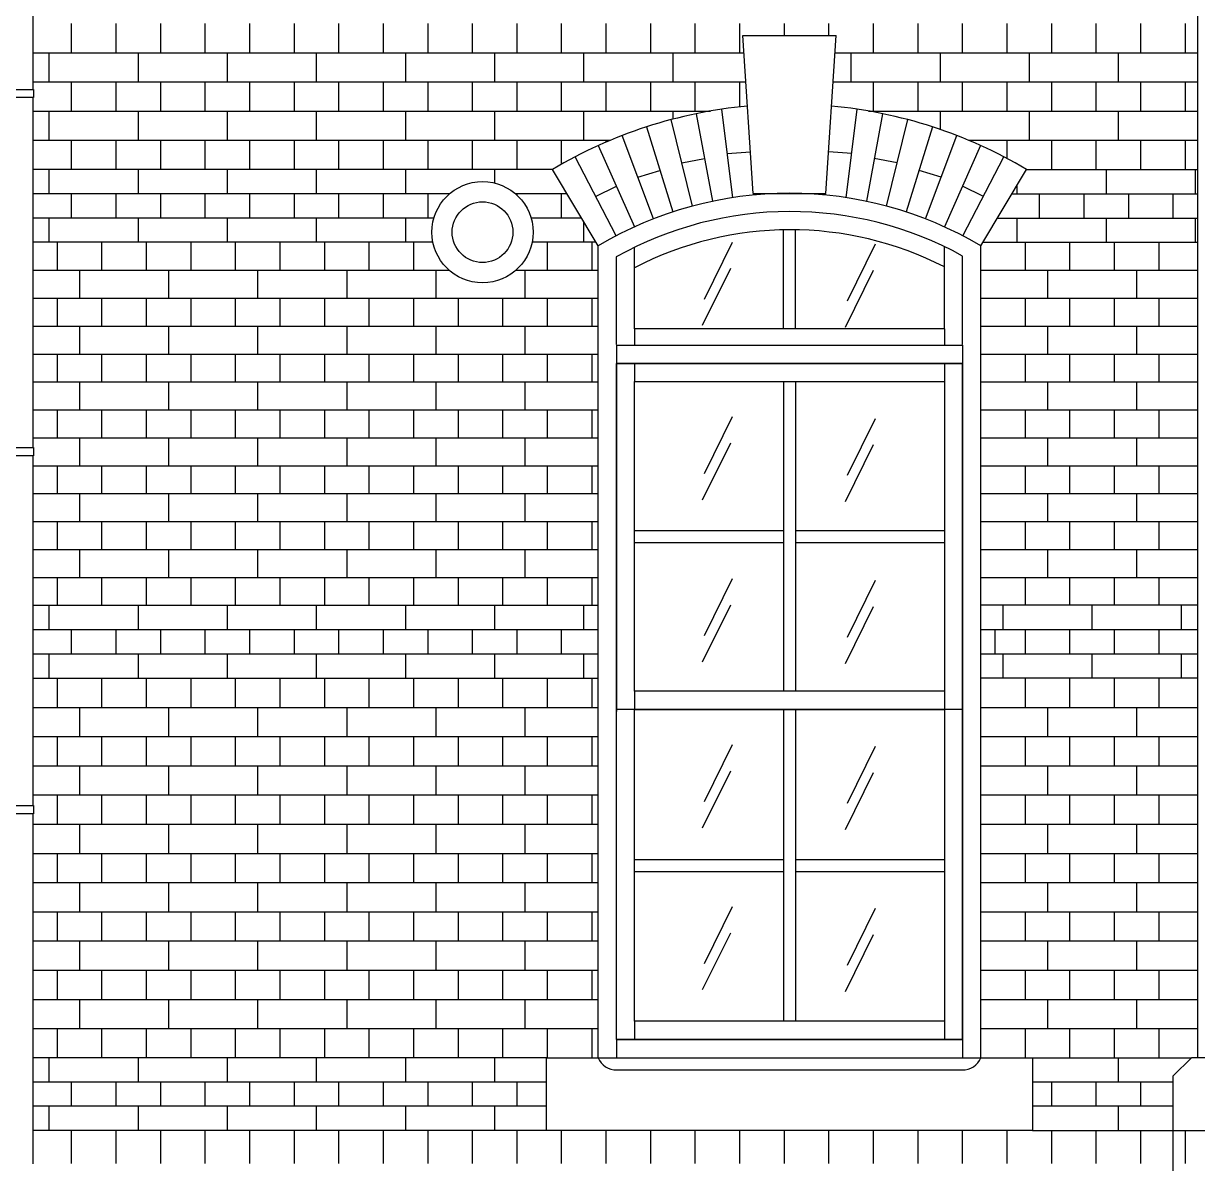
# Model space of a CAD drawing. Extents: x 101185 to 134825, y -129942 to -106182.
# Drawn here: x 113711 to 116609, y -120840 to -118024 of the extents above; entities that cross this region are included whole.
import ezdxf

# ---------------------------------------------------------------- set-up
doc = ezdxf.new("R2010")
doc.units = 0
doc.header["$LTSCALE"] = 50
doc.header["$MEASUREMENT"] = 0
for name, color, linetype in [('ele-3', 6, 'CONTINUOUS'), ('h', 5, 'CONTINUOUS'), ('HAT', 5, 'CONTINUOUS'), ('W-1', 3, 'CONTINUOUS'), ('WID', 4, 'CONTINUOUS')]:
    doc.layers.add(name, color=color, linetype=linetype)

msp = doc.modelspace()

# ---------------------------------------------------------------- linework, layer by layer
at = {"layer": 'ele-3'}
for p, q in [((113734.4, -118187.3), (113734.4, -117322.9)), ((113734.4, -119071.8), (113734.4, -118207.3)), ((115016.8, -118384.7), (113734.4, -118384.7)), ((116186.9, -118384.7), (116609.4, -118384.7)), ((114762.8, -118444.7), (113734.4, -118444.7)), ((115052.5, -118444.7), (114925.3, -118444.7)), ((116151.2, -118444.7), (116609.4, -118444.7)), ((114724, -118504.7), (113734.4, -118504.7)), ((115088.3, -118504.7), (114964, -118504.7)), ((116115.5, -118504.7), (116609.4, -118504.7)), ((114721.6, -118564.7), (113734.4, -118564.7)), ((115124, -118564.7), (114966.5, -118564.7)), ((116079.7, -118564.7), (116609.4, -118564.7)), ((113734.4, -119956.2), (113734.4, -119091.8)), ((113734.4, -119461.3), (115129.4, -119461.3)), ((116609.4, -119461.3), (116074.4, -119461.3)), ((113734.4, -119521.3), (115129.4, -119521.3)), ((116074.4, -119521.3), (116609.4, -119521.3)), ((113734.4, -119581.3), (115129.4, -119581.3)), ((116074.4, -119581.3), (116609.4, -119581.3)), ((113734.4, -119641.3), (115129.4, -119641.3)), ((116609.4, -119641.3), (116074.4, -119641.3)), ((113734.4, -120840.6), (113734.4, -119976.2)), ((115001.9, -120578.8), (113734.4, -120578.8)), ((116201.9, -120578.8), (116594.4, -120578.8)), ((115001.9, -120638.8), (113734.4, -120638.8)), ((116549.4, -120638.8), (116201.9, -120638.8)), ((115001.9, -120698.8), (113734.4, -120698.8)), ((116549.4, -120698.8), (116201.9, -120698.8)), ((115001.9, -120758.8), (113734.4, -120758.8)), ((116201.9, -120758.8), (116549.4, -120758.8))]:
    msp.add_line(p, q, dxfattribs=at)
for points in [[(113774.4, -118444.7), (113774.4, -118384.7)], [(113994.4, -118444.7), (113994.4, -118384.7)], [(114214.4, -118444.7), (114214.4, -118384.7)], [(114434.4, -118444.7), (114434.4, -118384.7)], [(114654.4, -118444.7), (114654.4, -118384.7)], [(114874.4, -118418.5), (114874.4, -118384.7)], [(116384.4, -118444.7), (116384.4, -118384.7)], [(116604.4, -118444.7), (116604.4, -118384.7)], [(116164.4, -118444.7), (116164.4, -118422.6)], [(113829.4, -118504.7), (113829.4, -118444.7)], [(113939.4, -118504.7), (113939.4, -118444.7)], [(114049.4, -118504.7), (114049.4, -118444.7)], [(114159.4, -118504.7), (114159.4, -118444.7)], [(114269.4, -118504.7), (114269.4, -118444.7)], [(114379.4, -118504.7), (114379.4, -118444.7)], [(114489.4, -118504.7), (114489.4, -118444.7)], [(114599.4, -118504.7), (114599.4, -118444.7)], [(114709.4, -118504.7), (114709.4, -118444.7)], [(114929.4, -118448.4), (114929.4, -118444.7)], [(115039.4, -118504.7), (115039.4, -118444.7)], [(116219.4, -118504.7), (116219.4, -118444.7)], [(116329.4, -118504.7), (116329.4, -118444.7)], [(116439.4, -118504.7), (116439.4, -118444.7)], [(116549.4, -118504.7), (116549.4, -118444.7)], [(113774.4, -118564.7), (113774.4, -118504.7)], [(113994.4, -118564.7), (113994.4, -118504.7)], [(114214.4, -118564.7), (114214.4, -118504.7)], [(114434.4, -118564.7), (114434.4, -118504.7)], [(114654.4, -118564.7), (114654.4, -118504.7)], [(115094.4, -118564.7), (115094.4, -118515)], [(116164.4, -118564.7), (116164.4, -118504.7)], [(116384.4, -118564.7), (116384.4, -118504.7)], [(116604.4, -118564.7), (116604.4, -118504.7)], [(113774.4, -119521.3), (113774.4, -119461.3)], [(113994.4, -119521.3), (113994.4, -119461.3)], [(114214.4, -119521.3), (114214.4, -119461.3)], [(114434.4, -119521.3), (114434.4, -119461.3)], [(114654.4, -119521.3), (114654.4, -119461.3)], [(114874.4, -119521.3), (114874.4, -119461.3)], [(115094.4, -119521.3), (115094.4, -119461.3)], [(116129.4, -119521.3), (116129.4, -119461.3)], [(116349.4, -119521.3), (116349.4, -119461.3)], [(116569.4, -119521.3), (116569.4, -119461.3)], [(113829.4, -119581.3), (113829.4, -119521.3)], [(113939.4, -119581.3), (113939.4, -119521.3)], [(114049.4, -119581.3), (114049.4, -119521.3)], [(114159.4, -119581.3), (114159.4, -119521.3)], [(114269.4, -119581.3), (114269.4, -119521.3)], [(114379.4, -119581.3), (114379.4, -119521.3)], [(114489.4, -119581.3), (114489.4, -119521.3)], [(114599.4, -119581.3), (114599.4, -119521.3)], [(114709.4, -119581.3), (114709.4, -119521.3)], [(114819.4, -119581.3), (114819.4, -119521.3)], [(114929.4, -119581.3), (114929.4, -119521.3)], [(115039.4, -119581.3), (115039.4, -119521.3)], [(116109.4, -119581.3), (116109.4, -119521.3)], [(116184.4, -119581.3), (116184.4, -119521.3)], [(116294.4, -119581.3), (116294.4, -119521.3)], [(116404.4, -119581.3), (116404.4, -119521.3)], [(116514.4, -119581.3), (116514.4, -119521.3)], [(113774.4, -119641.3), (113774.4, -119581.3)], [(113994.4, -119641.3), (113994.4, -119581.3)], [(114214.4, -119641.3), (114214.4, -119581.3)], [(114434.4, -119641.3), (114434.4, -119581.3)], [(114654.4, -119641.3), (114654.4, -119581.3)], [(114874.4, -119641.3), (114874.4, -119581.3)], [(115094.4, -119641.3), (115094.4, -119581.3)], [(116129.4, -119641.3), (116129.4, -119581.3)], [(116349.4, -119641.3), (116349.4, -119581.3)], [(116569.4, -119641.3), (116569.4, -119581.3)], [(113774.4, -120638.8), (113774.4, -120578.8)], [(113994.4, -120638.8), (113994.4, -120578.8)], [(114214.4, -120638.8), (114214.4, -120578.8)], [(114434.4, -120638.8), (114434.4, -120578.8)], [(114654.4, -120638.8), (114654.4, -120578.8)], [(114874.4, -120638.8), (114874.4, -120578.8)], [(116414.4, -120638.8), (116414.4, -120578.8)], [(113829.4, -120698.8), (113829.4, -120638.8)], [(113939.4, -120698.8), (113939.4, -120638.8)], [(114049.4, -120698.8), (114049.4, -120638.8)], [(114159.4, -120698.8), (114159.4, -120638.8)], [(114269.4, -120698.8), (114269.4, -120638.8)], [(114379.4, -120698.8), (114379.4, -120638.8)], [(114489.4, -120698.8), (114489.4, -120638.8)], [(114599.4, -120698.8), (114599.4, -120638.8)], [(114709.4, -120698.8), (114709.4, -120638.8)], [(114819.4, -120698.8), (114819.4, -120638.8)], [(114929.4, -120698.8), (114929.4, -120638.8)], [(116249.4, -120698.8), (116249.4, -120638.8)], [(116359.4, -120698.8), (116359.4, -120638.8)], [(116469.4, -120698.8), (116469.4, -120638.8)], [(113774.4, -120758.8), (113774.4, -120698.8)], [(113994.4, -120758.8), (113994.4, -120698.8)], [(114214.4, -120758.8), (114214.4, -120698.8)], [(114434.4, -120758.8), (114434.4, -120698.8)], [(114654.4, -120758.8), (114654.4, -120698.8)], [(114874.4, -120758.8), (114874.4, -120698.8)], [(116414.4, -120758.8), (116414.4, -120698.8)]]:
    msp.add_lwpolyline(points, dxfattribs=at)
at = {"layer": 'h'}
for p, q in [((113734.4, -118096.3), (115489.6, -118096.3)), ((115714.1, -118096.3), (116609.4, -118096.3)), ((113734.4, -118168.4), (115494.2, -118168.4)), ((115709.5, -118168.4), (116609.4, -118168.4)), ((115461.8, -118454.5), (115434.7, -118236)), ((115741.9, -118454.5), (115769, -118236)), ((113734.4, -118240.5), (115406.9, -118240.5)), ((115362.5, -118475.3), (115309.9, -118261.7)), ((115371.9, -118247.1), (115411.8, -118463.5)), ((115831.8, -118247.1), (115791.9, -118463.5)), ((115796.8, -118240.5), (116609.4, -118240.5)), ((115841.2, -118475.3), (115893.8, -118261.7)), ((115248.7, -118279.7), (115313.8, -118489.8)), ((115955, -118279.7), (115889.9, -118489.8)), ((113734.4, -118312.6), (115159.9, -118312.6)), ((115129.8, -118325.7), (115219.3, -118526.7)), ((115266, -118507), (115188.6, -118301)), ((115937.7, -118507), (116015.1, -118301)), ((116073.9, -118325.7), (115984.4, -118526.7)), ((116043.8, -118312.6), (116609.4, -118312.6)), ((115173.7, -118549), (115072.5, -118353.7)), ((115448.2, -118345.2), (115505.3, -118341.6)), ((115755.5, -118345.2), (115698.4, -118341.6)), ((116030, -118549), (116131.2, -118353.7)), ((115336.2, -118368.5), (115392.4, -118358.1)), ((115867.5, -118368.5), (115811.3, -118358.1)), ((115227.3, -118404), (115282, -118387.1)), ((115976.4, -118404), (115921.7, -118387.1)), ((115123.1, -118451.3), (115174.5, -118426.2)), ((116080.6, -118451.3), (116029.2, -118426.2)), ((115460.7, -118565), (115391.1, -118705.7)), ((115813.6, -118569.5), (115744.1, -118710.2)), ((113734.4, -118633.7), (114761.6, -118633.7)), ((114926.5, -118633.7), (115129.4, -118633.7)), ((115455.9, -118629.8), (115386.3, -118770.5)), ((115808.9, -118634.3), (115739.3, -118775)), ((116074.4, -118633.7), (116609.4, -118633.7)), ((113734.4, -118702.7), (115129.4, -118702.7)), ((116074.4, -118702.7), (116609.4, -118702.7)), ((113734.4, -118771.6), (115129.4, -118771.6)), ((116074.4, -118771.6), (116609.4, -118771.6)), ((113734.4, -118840.6), (115129.4, -118840.6)), ((116074.4, -118840.6), (116609.4, -118840.6)), ((113734.4, -118909.6), (115129.4, -118909.6)), ((116074.4, -118909.6), (116609.4, -118909.6)), ((113734.4, -118978.6), (115129.4, -118978.6)), ((116074.4, -118978.6), (116609.4, -118978.6)), ((115460.7, -118996), (115391.1, -119136.7)), ((115813.6, -119000.4), (115744.1, -119141.1)), ((113734.4, -119047.5), (115129.4, -119047.5)), ((116074.4, -119047.5), (116609.4, -119047.5)), ((115455.9, -119060.8), (115386.3, -119201.5)), ((115808.9, -119065.3), (115739.3, -119206)), ((113734.4, -119116.5), (115129.4, -119116.5)), ((116074.4, -119116.5), (116609.4, -119116.5)), ((113734.4, -119185.5), (115129.4, -119185.5)), ((116074.4, -119185.5), (116609.4, -119185.5)), ((113734.4, -119254.4), (115129.4, -119254.4)), ((116074.4, -119254.4), (116609.4, -119254.4)), ((113734.4, -119323.4), (115129.4, -119323.4)), ((116074.4, -119323.4), (116609.4, -119323.4)), ((113734.4, -119392.4), (115129.4, -119392.4)), ((115460.7, -119396), (115391.1, -119536.7)), ((116074.4, -119392.4), (116609.4, -119392.4)), ((115813.6, -119400.4), (115744.1, -119541.1)), ((115455.9, -119460.8), (115386.3, -119601.5)), ((115808.9, -119465.3), (115739.3, -119606)), ((113734.4, -119713.5), (115129.4, -119713.5)), ((116074.4, -119713.5), (116609.4, -119713.5)), ((113734.4, -119785.6), (115129.4, -119785.6)), ((116074.4, -119785.6), (116609.4, -119785.6)), ((115460.7, -119806), (115391.1, -119946.7)), ((115813.6, -119810.4), (115744.1, -119951.1)), ((113734.4, -119857.7), (115129.4, -119857.7)), ((116074.4, -119857.7), (116609.4, -119857.7)), ((115455.9, -119870.8), (115386.3, -120011.5)), ((115808.9, -119875.3), (115739.3, -120016)), ((113734.4, -119929.8), (115129.4, -119929.8)), ((116074.4, -119929.8), (116609.4, -119929.8)), ((113734.4, -120001.9), (115129.4, -120001.9)), ((116074.4, -120001.9), (116609.4, -120001.9)), ((113734.4, -120074), (115129.4, -120074)), ((116074.4, -120074), (116609.4, -120074)), ((113734.4, -120146.1), (115129.4, -120146.1)), ((116074.4, -120146.1), (116609.4, -120146.1)), ((115460.7, -120206), (115391.1, -120346.7)), ((115813.6, -120210.4), (115744.1, -120351.1)), ((113734.4, -120218.2), (115129.4, -120218.2)), ((116074.4, -120218.2), (116609.4, -120218.2)), ((113734.4, -120290.3), (115129.4, -120290.3)), ((115455.9, -120270.8), (115386.3, -120411.5)), ((115808.9, -120275.3), (115739.3, -120416)), ((116074.4, -120290.3), (116609.4, -120290.3)), ((113734.4, -120362.4), (115129.4, -120362.4)), ((116074.4, -120362.4), (116609.4, -120362.4)), ((113734.4, -120434.6), (115129.4, -120434.6)), ((116074.4, -120434.6), (116609.4, -120434.6)), ((113734.4, -120506.7), (115129.4, -120506.7)), ((116074.4, -120506.7), (116609.4, -120506.7))]:
    msp.add_line(p, q, dxfattribs=at)
for points in [[(113829.4, -118096.3), (113829.4, -118024.2)], [(113939.4, -118096.3), (113939.4, -118024.2)], [(114049.4, -118096.3), (114049.4, -118024.2)], [(114159.4, -118096.3), (114159.4, -118024.2)], [(114269.4, -118096.3), (114269.4, -118024.2)], [(114379.4, -118096.3), (114379.4, -118024.2)], [(114489.4, -118096.3), (114489.4, -118024.2)], [(114599.4, -118096.3), (114599.4, -118024.2)], [(114709.4, -118096.3), (114709.4, -118024.2)], [(114819.4, -118096.3), (114819.4, -118024.2)], [(114929.4, -118096.3), (114929.4, -118024.2)], [(115039.4, -118096.3), (115039.4, -118024.2)], [(115149.4, -118096.3), (115149.4, -118024.2)], [(115259.4, -118096.3), (115259.4, -118024.2)], [(115369.4, -118096.3), (115369.4, -118024.2)], [(115479.4, -118096.3), (115479.4, -118024.2)], [(115589.4, -118053.8), (115589.4, -118024.2)], [(115699.4, -118053.8), (115699.4, -118024.2)], [(115809.4, -118096.3), (115809.4, -118024.2)], [(115919.4, -118096.3), (115919.4, -118024.2)], [(116029.4, -118096.3), (116029.4, -118024.2)], [(116139.4, -118096.3), (116139.4, -118024.2)], [(116249.4, -118096.3), (116249.4, -118024.2)], [(116359.4, -118096.3), (116359.4, -118024.2)], [(116469.4, -118096.3), (116469.4, -118024.2)], [(116579.4, -118096.3), (116579.4, -118024.2)], [(113774.4, -118168.4), (113774.4, -118096.3)], [(113994.4, -118168.4), (113994.4, -118096.3)], [(114214.4, -118168.4), (114214.4, -118096.3)], [(114434.4, -118168.4), (114434.4, -118096.3)], [(114654.4, -118168.4), (114654.4, -118096.3)], [(114874.4, -118168.4), (114874.4, -118096.3)], [(115094.4, -118168.4), (115094.4, -118096.3)], [(115314.4, -118168.4), (115314.4, -118096.3)], [(115754.4, -118168.4), (115754.4, -118096.3)], [(115974.4, -118168.4), (115974.4, -118096.3)], [(116194.4, -118168.4), (116194.4, -118096.3)], [(116414.4, -118168.4), (116414.4, -118096.3)], [(113829.4, -118240.5), (113829.4, -118168.4)], [(113939.4, -118240.5), (113939.4, -118168.4)], [(114049.4, -118240.5), (114049.4, -118168.4)], [(114159.4, -118240.5), (114159.4, -118168.4)], [(114269.4, -118240.5), (114269.4, -118168.4)], [(114379.4, -118240.5), (114379.4, -118168.4)], [(114489.4, -118240.5), (114489.4, -118168.4)], [(114599.4, -118240.5), (114599.4, -118168.4)], [(114709.4, -118240.5), (114709.4, -118168.4)], [(114819.4, -118240.5), (114819.4, -118168.4)], [(114929.4, -118240.5), (114929.4, -118168.4)], [(115039.4, -118240.5), (115039.4, -118168.4)], [(115149.4, -118240.5), (115149.4, -118168.4)], [(115259.4, -118240.5), (115259.4, -118168.4)], [(115369.4, -118240.5), (115369.4, -118168.4)], [(115479.4, -118230.3), (115479.4, -118168.4)], [(115809.4, -118240.5), (115809.4, -118168.4)], [(115919.4, -118240.5), (115919.4, -118168.4)], [(116029.4, -118240.5), (116029.4, -118168.4)], [(116139.4, -118240.5), (116139.4, -118168.4)], [(116249.4, -118240.5), (116249.4, -118168.4)], [(116359.4, -118240.5), (116359.4, -118168.4)], [(116469.4, -118240.5), (116469.4, -118168.4)], [(116579.4, -118240.5), (116579.4, -118168.4)], [(113774.4, -118312.6), (113774.4, -118240.5)], [(113994.4, -118312.6), (113994.4, -118240.5)], [(114214.4, -118312.6), (114214.4, -118240.5)], [(114434.4, -118312.6), (114434.4, -118240.5)], [(114654.4, -118312.6), (114654.4, -118240.5)], [(114874.4, -118312.6), (114874.4, -118240.5)], [(115094.4, -118312.6), (115094.4, -118240.5)], [(115314.4, -118260.5), (115314.4, -118240.5)], [(115974.4, -118286.1), (115974.4, -118240.5)], [(116194.4, -118312.6), (116194.4, -118240.5)], [(116414.4, -118312.6), (116414.4, -118240.5)], [(113829.4, -118384.7), (113829.4, -118312.6)], [(113939.4, -118384.7), (113939.4, -118312.6)], [(114049.4, -118384.7), (114049.4, -118312.6)], [(114159.4, -118384.7), (114159.4, -118312.6)], [(114269.4, -118384.7), (114269.4, -118312.6)], [(114379.4, -118384.7), (114379.4, -118312.6)], [(114489.4, -118384.7), (114489.4, -118312.6)], [(114599.4, -118384.7), (114599.4, -118312.6)], [(114709.4, -118384.7), (114709.4, -118312.6)], [(114819.4, -118384.7), (114819.4, -118312.6)], [(114929.4, -118384.7), (114929.4, -118312.6)], [(115039.4, -118371.7), (115039.4, -118312.6)], [(115149.4, -118317.1), (115149.4, -118312.6)], [(116139.4, -118357.9), (116139.4, -118312.6)], [(116249.4, -118384.7), (116249.4, -118312.6)], [(116359.4, -118384.7), (116359.4, -118312.6)], [(116469.4, -118384.7), (116469.4, -118312.6)], [(116579.4, -118384.7), (116579.4, -118312.6)], [(113794.4, -118633.7), (113794.4, -118564.7)], [(113904.4, -118633.7), (113904.4, -118564.7)], [(114014.4, -118633.7), (114014.4, -118564.7)], [(114124.4, -118633.7), (114124.4, -118564.7)], [(114234.4, -118633.7), (114234.4, -118564.7)], [(114344.4, -118633.7), (114344.4, -118564.7)], [(114454.4, -118633.7), (114454.4, -118564.7)], [(114564.4, -118633.7), (114564.4, -118564.7)], [(114674.4, -118633.7), (114674.4, -118564.7)], [(115004.4, -118633.7), (115004.4, -118564.7)], [(115114.4, -118633.7), (115114.4, -118564.7)], [(116184.4, -118633.7), (116184.4, -118564.7)], [(116294.4, -118633.7), (116294.4, -118564.7)], [(116404.4, -118633.7), (116404.4, -118564.7)], [(116514.4, -118633.7), (116514.4, -118564.7)], [(113849.4, -118702.7), (113849.4, -118633.7)], [(114069.4, -118702.7), (114069.4, -118633.7)], [(114289.4, -118702.7), (114289.4, -118633.7)], [(114509.4, -118702.7), (114509.4, -118633.7)], [(114729.4, -118702.7), (114729.4, -118633.7)], [(114949.4, -118702.7), (114949.4, -118633.7)], [(116239.4, -118702.7), (116239.4, -118633.7)], [(116459.4, -118702.7), (116459.4, -118633.7)], [(113794.4, -118771.6), (113794.4, -118702.7)], [(113904.4, -118771.6), (113904.4, -118702.7)], [(114014.4, -118771.6), (114014.4, -118702.7)], [(114124.4, -118771.6), (114124.4, -118702.7)], [(114234.4, -118771.6), (114234.4, -118702.7)], [(114344.4, -118771.6), (114344.4, -118702.7)], [(114454.4, -118771.6), (114454.4, -118702.7)], [(114564.4, -118771.6), (114564.4, -118702.7)], [(114674.4, -118771.6), (114674.4, -118702.7)], [(114784.4, -118771.6), (114784.4, -118702.7)], [(114894.4, -118771.6), (114894.4, -118702.7)], [(115004.4, -118771.6), (115004.4, -118702.7)], [(115114.4, -118771.6), (115114.4, -118702.7)], [(116184.4, -118771.6), (116184.4, -118702.7)], [(116294.4, -118771.6), (116294.4, -118702.7)], [(116404.4, -118771.6), (116404.4, -118702.7)], [(116514.4, -118771.6), (116514.4, -118702.7)], [(113849.4, -118840.6), (113849.4, -118771.6)], [(114069.4, -118840.6), (114069.4, -118771.6)], [(114289.4, -118840.6), (114289.4, -118771.6)], [(114509.4, -118840.6), (114509.4, -118771.6)], [(114729.4, -118840.6), (114729.4, -118771.6)], [(114949.4, -118840.6), (114949.4, -118771.6)], [(116239.4, -118840.6), (116239.4, -118771.6)], [(116459.4, -118840.6), (116459.4, -118771.6)], [(113794.4, -118909.6), (113794.4, -118840.6)], [(113904.4, -118909.6), (113904.4, -118840.6)], [(114014.4, -118909.6), (114014.4, -118840.6)], [(114124.4, -118909.6), (114124.4, -118840.6)], [(114234.4, -118909.6), (114234.4, -118840.6)], [(114344.4, -118909.6), (114344.4, -118840.6)], [(114454.4, -118909.6), (114454.4, -118840.6)], [(114564.4, -118909.6), (114564.4, -118840.6)], [(114674.4, -118909.6), (114674.4, -118840.6)], [(114784.4, -118909.6), (114784.4, -118840.6)], [(114894.4, -118909.6), (114894.4, -118840.6)], [(115004.4, -118909.6), (115004.4, -118840.6)], [(115114.4, -118909.6), (115114.4, -118840.6)], [(116184.4, -118909.6), (116184.4, -118840.6)], [(116294.4, -118909.6), (116294.4, -118840.6)], [(116404.4, -118909.6), (116404.4, -118840.6)], [(116514.4, -118909.6), (116514.4, -118840.6)], [(113849.4, -118978.5), (113849.4, -118909.6)], [(114069.4, -118978.5), (114069.4, -118909.6)], [(114289.4, -118978.5), (114289.4, -118909.6)], [(114509.4, -118978.5), (114509.4, -118909.6)], [(114729.4, -118978.6), (114729.4, -118909.6)], [(114949.4, -118978.5), (114949.4, -118909.6)], [(116239.4, -118978.5), (116239.4, -118909.6)], [(116459.4, -118978.5), (116459.4, -118909.6)], [(113794.4, -119047.5), (113794.4, -118978.6)], [(113904.4, -119047.5), (113904.4, -118978.6)], [(114014.4, -119047.5), (114014.4, -118978.6)], [(114124.4, -119047.5), (114124.4, -118978.6)], [(114234.4, -119047.5), (114234.4, -118978.6)], [(114344.4, -119047.5), (114344.4, -118978.6)], [(114454.4, -119047.5), (114454.4, -118978.6)], [(114564.4, -119047.5), (114564.4, -118978.6)], [(114674.4, -119047.5), (114674.4, -118978.6)], [(114784.4, -119047.5), (114784.4, -118978.6)], [(114894.4, -119047.5), (114894.4, -118978.6)], [(115004.4, -119047.5), (115004.4, -118978.6)], [(115114.4, -119047.5), (115114.4, -118978.6)], [(116184.4, -119047.5), (116184.4, -118978.6)], [(116294.4, -119047.5), (116294.4, -118978.6)], [(116404.4, -119047.5), (116404.4, -118978.6)], [(116514.4, -119047.5), (116514.4, -118978.6)], [(113849.4, -119116.5), (113849.4, -119047.5)], [(114069.4, -119116.5), (114069.4, -119047.5)], [(114289.4, -119116.5), (114289.4, -119047.5)], [(114509.4, -119116.5), (114509.4, -119047.5)], [(114729.4, -119116.5), (114729.4, -119047.5)], [(114949.4, -119116.5), (114949.4, -119047.5)], [(116239.4, -119116.5), (116239.4, -119047.5)], [(116459.4, -119116.5), (116459.4, -119047.5)], [(113794.4, -119185.5), (113794.4, -119116.5)], [(113904.4, -119185.5), (113904.4, -119116.5)], [(114014.4, -119185.5), (114014.4, -119116.5)], [(114124.4, -119185.5), (114124.4, -119116.5)], [(114234.4, -119185.5), (114234.4, -119116.5)], [(114344.4, -119185.5), (114344.4, -119116.5)], [(114454.4, -119185.5), (114454.4, -119116.5)], [(114564.4, -119185.5), (114564.4, -119116.5)], [(114674.4, -119185.5), (114674.4, -119116.5)], [(114784.4, -119185.5), (114784.4, -119116.5)], [(114894.4, -119185.5), (114894.4, -119116.5)], [(115004.4, -119185.5), (115004.4, -119116.5)], [(115114.4, -119185.5), (115114.4, -119116.5)], [(116184.4, -119185.5), (116184.4, -119116.5)], [(116294.4, -119185.5), (116294.4, -119116.5)], [(116404.4, -119185.5), (116404.4, -119116.5)], [(116514.4, -119185.5), (116514.4, -119116.5)], [(113849.4, -119254.4), (113849.4, -119185.5)], [(114069.4, -119254.4), (114069.4, -119185.5)], [(114289.4, -119254.4), (114289.4, -119185.5)], [(114509.4, -119254.4), (114509.4, -119185.5)], [(114729.4, -119254.4), (114729.4, -119185.5)], [(114949.4, -119254.4), (114949.4, -119185.5)], [(116239.4, -119254.4), (116239.4, -119185.5)], [(116459.4, -119254.4), (116459.4, -119185.5)], [(113794.4, -119323.4), (113794.4, -119254.4)], [(113904.4, -119323.4), (113904.4, -119254.4)], [(114014.4, -119323.4), (114014.4, -119254.4)], [(114124.4, -119323.4), (114124.4, -119254.4)], [(114234.4, -119323.4), (114234.4, -119254.4)], [(114344.4, -119323.4), (114344.4, -119254.4)], [(114454.4, -119323.4), (114454.4, -119254.4)], [(114564.4, -119323.4), (114564.4, -119254.4)], [(114674.4, -119323.4), (114674.4, -119254.4)], [(114784.4, -119323.4), (114784.4, -119254.4)], [(114894.4, -119323.4), (114894.4, -119254.4)], [(115004.4, -119323.4), (115004.4, -119254.4)], [(115114.4, -119323.4), (115114.4, -119254.4)], [(116184.4, -119323.4), (116184.4, -119254.4)], [(116294.4, -119323.4), (116294.4, -119254.4)], [(116404.4, -119323.4), (116404.4, -119254.4)], [(116514.4, -119323.4), (116514.4, -119254.4)], [(113849.4, -119392.4), (113849.4, -119323.4)], [(114069.4, -119392.4), (114069.4, -119323.4)], [(114289.4, -119392.4), (114289.4, -119323.4)], [(114509.4, -119392.4), (114509.4, -119323.4)], [(114729.4, -119392.4), (114729.4, -119323.4)], [(114949.4, -119392.4), (114949.4, -119323.4)], [(116239.4, -119392.4), (116239.4, -119323.4)], [(116459.4, -119392.4), (116459.4, -119323.4)], [(113794.4, -119461.3), (113794.4, -119392.4)], [(113904.4, -119461.3), (113904.4, -119392.4)], [(114014.4, -119461.3), (114014.4, -119392.4)], [(114124.4, -119461.3), (114124.4, -119392.4)], [(114234.4, -119461.3), (114234.4, -119392.4)], [(114344.4, -119461.3), (114344.4, -119392.4)], [(114454.4, -119461.3), (114454.4, -119392.4)], [(114564.4, -119461.3), (114564.4, -119392.4)], [(114674.4, -119461.3), (114674.4, -119392.4)], [(114784.4, -119461.3), (114784.4, -119392.4)], [(114894.4, -119461.3), (114894.4, -119392.4)], [(115004.4, -119461.3), (115004.4, -119392.4)], [(115114.4, -119461.3), (115114.4, -119392.4)], [(116184.4, -119461.3), (116184.4, -119392.4)], [(116294.4, -119461.3), (116294.4, -119392.4)], [(116404.4, -119461.3), (116404.4, -119392.4)], [(116514.4, -119461.3), (116514.4, -119392.4)], [(113794.4, -119713.5), (113794.4, -119641.3)], [(113904.4, -119713.5), (113904.4, -119641.3)], [(114014.4, -119713.5), (114014.4, -119641.3)], [(114124.4, -119713.5), (114124.4, -119641.3)], [(114234.4, -119713.5), (114234.4, -119641.3)], [(114344.4, -119713.5), (114344.4, -119641.3)], [(114454.4, -119713.5), (114454.4, -119641.3)], [(114564.4, -119713.5), (114564.4, -119641.3)], [(114674.4, -119713.5), (114674.4, -119641.3)], [(114784.4, -119713.5), (114784.4, -119641.3)], [(114894.4, -119713.5), (114894.4, -119641.3)], [(115004.4, -119713.5), (115004.4, -119641.3)], [(115114.4, -119713.5), (115114.4, -119641.3)], [(116184.4, -119713.5), (116184.4, -119641.3)], [(116294.4, -119713.5), (116294.4, -119641.3)], [(116404.4, -119713.5), (116404.4, -119641.3)], [(116514.4, -119713.5), (116514.4, -119641.3)], [(113849.4, -119785.6), (113849.4, -119713.5)], [(114069.4, -119785.6), (114069.4, -119713.5)], [(114289.4, -119785.6), (114289.4, -119713.5)], [(114509.4, -119785.6), (114509.4, -119713.5)], [(114729.4, -119785.6), (114729.4, -119713.5)], [(114949.4, -119785.6), (114949.4, -119713.5)], [(116239.4, -119785.6), (116239.4, -119713.5)], [(116459.4, -119785.6), (116459.4, -119713.5)], [(113794.4, -119857.7), (113794.4, -119785.6)], [(113904.4, -119857.7), (113904.4, -119785.6)], [(114014.4, -119857.7), (114014.4, -119785.6)], [(114124.4, -119857.7), (114124.4, -119785.6)], [(114234.4, -119857.7), (114234.4, -119785.6)], [(114344.4, -119857.7), (114344.4, -119785.6)], [(114454.4, -119857.7), (114454.4, -119785.6)], [(114564.4, -119857.7), (114564.4, -119785.6)], [(114674.4, -119857.7), (114674.4, -119785.6)], [(114784.4, -119857.7), (114784.4, -119785.6)], [(114894.4, -119857.7), (114894.4, -119785.6)], [(115004.4, -119857.7), (115004.4, -119785.6)], [(115114.4, -119857.7), (115114.4, -119785.6)], [(116184.4, -119857.7), (116184.4, -119785.6)], [(116294.4, -119857.7), (116294.4, -119785.6)], [(116404.4, -119857.7), (116404.4, -119785.6)], [(116514.4, -119857.7), (116514.4, -119785.6)], [(113849.4, -119929.8), (113849.4, -119857.7)], [(114069.4, -119929.8), (114069.4, -119857.7)], [(114289.4, -119929.8), (114289.4, -119857.7)], [(114509.4, -119929.8), (114509.4, -119857.7)], [(114729.4, -119929.8), (114729.4, -119857.7)], [(114949.4, -119929.8), (114949.4, -119857.7)], [(116239.4, -119929.8), (116239.4, -119857.7)], [(116459.4, -119929.8), (116459.4, -119857.7)], [(113794.4, -120001.9), (113794.4, -119929.8)], [(113904.4, -120001.9), (113904.4, -119929.8)], [(114014.4, -120001.9), (114014.4, -119929.8)], [(114124.4, -120001.9), (114124.4, -119929.8)], [(114234.4, -120001.9), (114234.4, -119929.8)], [(114344.4, -120001.9), (114344.4, -119929.8)], [(114454.4, -120001.9), (114454.4, -119929.8)], [(114564.4, -120001.9), (114564.4, -119929.8)], [(114674.4, -120001.9), (114674.4, -119929.8)], [(114784.4, -120001.9), (114784.4, -119929.8)], [(114894.4, -120001.9), (114894.4, -119929.8)], [(115004.4, -120001.9), (115004.4, -119929.8)], [(115114.4, -120001.9), (115114.4, -119929.8)], [(116184.4, -120001.9), (116184.4, -119929.8)], [(116294.4, -120001.9), (116294.4, -119929.8)], [(116404.4, -120001.9), (116404.4, -119929.8)], [(116514.4, -120001.9), (116514.4, -119929.8)], [(113849.4, -120074), (113849.4, -120001.9)], [(114069.4, -120074), (114069.4, -120001.9)], [(114289.4, -120074), (114289.4, -120001.9)], [(114509.4, -120074), (114509.4, -120001.9)], [(114729.4, -120074), (114729.4, -120001.9)], [(114949.4, -120074), (114949.4, -120001.9)], [(116239.4, -120074), (116239.4, -120001.9)], [(116459.4, -120074), (116459.4, -120001.9)], [(113794.4, -120146.1), (113794.4, -120074)], [(113904.4, -120146.1), (113904.4, -120074)], [(114014.4, -120146.1), (114014.4, -120074)], [(114124.4, -120146.1), (114124.4, -120074)], [(114234.4, -120146.1), (114234.4, -120074)], [(114344.4, -120146.1), (114344.4, -120074)], [(114454.4, -120146.1), (114454.4, -120074)], [(114564.4, -120146.1), (114564.4, -120074)], [(114674.4, -120146.1), (114674.4, -120074)], [(114784.4, -120146.1), (114784.4, -120074)], [(114894.4, -120146.1), (114894.4, -120074)], [(115004.4, -120146.1), (115004.4, -120074)], [(115114.4, -120146.1), (115114.4, -120074)], [(116184.4, -120146.1), (116184.4, -120074)], [(116294.4, -120146.1), (116294.4, -120074)], [(116404.4, -120146.1), (116404.4, -120074)], [(116514.4, -120146.1), (116514.4, -120074)], [(113849.4, -120218.2), (113849.4, -120146.1)], [(114069.4, -120218.2), (114069.4, -120146.1)], [(114289.4, -120218.2), (114289.4, -120146.1)], [(114509.4, -120218.2), (114509.4, -120146.1)], [(114729.4, -120218.2), (114729.4, -120146.1)], [(114949.4, -120218.2), (114949.4, -120146.1)], [(116239.4, -120218.2), (116239.4, -120146.1)], [(116459.4, -120218.2), (116459.4, -120146.1)], [(113794.4, -120290.3), (113794.4, -120218.2)], [(113904.4, -120290.3), (113904.4, -120218.2)], [(114014.4, -120290.3), (114014.4, -120218.2)], [(114124.4, -120290.3), (114124.4, -120218.2)], [(114234.4, -120290.3), (114234.4, -120218.2)], [(114344.4, -120290.3), (114344.4, -120218.2)], [(114454.4, -120290.3), (114454.4, -120218.2)], [(114564.4, -120290.3), (114564.4, -120218.2)], [(114674.4, -120290.3), (114674.4, -120218.2)], [(114784.4, -120290.3), (114784.4, -120218.2)], [(114894.4, -120290.3), (114894.4, -120218.2)], [(115004.4, -120290.3), (115004.4, -120218.2)], [(115114.4, -120290.3), (115114.4, -120218.2)], [(116184.4, -120290.3), (116184.4, -120218.2)], [(116294.4, -120290.3), (116294.4, -120218.2)], [(116404.4, -120290.3), (116404.4, -120218.2)], [(116514.4, -120290.3), (116514.4, -120218.2)], [(113849.4, -120362.4), (113849.4, -120290.3)], [(114069.4, -120362.4), (114069.4, -120290.3)], [(114289.4, -120362.4), (114289.4, -120290.3)], [(114509.4, -120362.4), (114509.4, -120290.3)], [(114729.4, -120362.4), (114729.4, -120290.3)], [(114949.4, -120362.4), (114949.4, -120290.3)], [(116239.4, -120362.4), (116239.4, -120290.3)], [(116459.4, -120362.4), (116459.4, -120290.3)], [(113794.4, -120434.6), (113794.4, -120362.4)], [(113904.4, -120434.6), (113904.4, -120362.4)], [(114014.4, -120434.6), (114014.4, -120362.4)], [(114124.4, -120434.6), (114124.4, -120362.4)], [(114234.4, -120434.6), (114234.4, -120362.4)], [(114344.4, -120434.6), (114344.4, -120362.4)], [(114454.4, -120434.6), (114454.4, -120362.4)], [(114564.4, -120434.6), (114564.4, -120362.4)], [(114674.4, -120434.6), (114674.4, -120362.4)], [(114784.4, -120434.6), (114784.4, -120362.4)], [(114894.4, -120434.6), (114894.4, -120362.4)], [(115004.4, -120434.6), (115004.4, -120362.4)], [(115114.4, -120434.6), (115114.4, -120362.4)], [(116184.4, -120434.6), (116184.4, -120362.4)], [(116294.4, -120434.6), (116294.4, -120362.4)], [(116404.4, -120434.6), (116404.4, -120362.4)], [(116514.4, -120434.6), (116514.4, -120362.4)], [(113849.4, -120506.7), (113849.4, -120434.6)], [(114069.4, -120506.7), (114069.4, -120434.6)], [(114289.4, -120506.7), (114289.4, -120434.6)], [(114509.4, -120506.7), (114509.4, -120434.6)], [(114729.4, -120506.7), (114729.4, -120434.6)], [(114949.4, -120506.7), (114949.4, -120434.6)], [(116239.4, -120506.7), (116239.4, -120434.6)], [(116459.4, -120506.7), (116459.4, -120434.6)], [(113794.4, -120578.8), (113794.4, -120506.7)], [(113904.4, -120578.8), (113904.4, -120506.7)], [(114014.4, -120578.8), (114014.4, -120506.7)], [(114124.4, -120578.8), (114124.4, -120506.7)], [(114234.4, -120578.8), (114234.4, -120506.7)], [(114344.4, -120578.8), (114344.4, -120506.7)], [(114454.4, -120578.8), (114454.4, -120506.7)], [(114564.4, -120578.8), (114564.4, -120506.7)], [(114674.4, -120578.8), (114674.4, -120506.7)], [(114784.4, -120578.8), (114784.4, -120506.7)], [(114894.4, -120578.8), (114894.4, -120506.7)], [(115004.4, -120578.8), (115004.4, -120506.7)], [(115114.4, -120578.8), (115114.4, -120506.7)], [(116184.4, -120578.8), (116184.4, -120506.7)], [(116294.4, -120578.8), (116294.4, -120506.7)], [(116404.4, -120578.8), (116404.4, -120506.7)], [(116514.4, -120578.8), (116514.4, -120506.7)], [(113829.4, -120840.1), (113829.4, -120758.8)], [(113939.4, -120840.1), (113939.4, -120758.8)], [(114049.4, -120840.1), (114049.4, -120758.8)], [(114159.4, -120840.1), (114159.4, -120758.8)], [(114269.4, -120840.1), (114269.4, -120758.8)], [(114379.4, -120840.1), (114379.4, -120758.8)], [(114489.4, -120840.1), (114489.4, -120758.8)], [(114599.4, -120840.1), (114599.4, -120758.8)], [(114709.4, -120840.1), (114709.4, -120758.8)], [(114819.4, -120840.1), (114819.4, -120758.8)], [(114929.4, -120840.1), (114929.4, -120758.8)], [(115039.4, -120840.1), (115039.4, -120758.8)], [(115149.4, -120840.1), (115149.4, -120758.8)], [(115259.4, -120840.1), (115259.4, -120758.8)], [(115369.4, -120840.1), (115369.4, -120758.8)], [(115479.4, -120840.1), (115479.4, -120758.8)], [(115589.4, -120840.1), (115589.4, -120758.8)], [(115699.4, -120840.1), (115699.4, -120758.8)], [(115809.4, -120840.1), (115809.4, -120758.8)], [(115919.4, -120840.1), (115919.4, -120758.8)], [(116029.4, -120840.1), (116029.4, -120758.8)], [(116139.4, -120840.1), (116139.4, -120758.8)], [(116249.4, -120840.1), (116249.4, -120758.8)], [(116359.4, -120840.1), (116359.4, -120758.8)], [(116469.4, -120840.1), (116469.4, -120758.8)]]:
    msp.add_lwpolyline(points, dxfattribs=at)
msp.add_circle((114844, -118539.7), 75, dxfattribs=at)
at = {"layer": 'HAT'}
for p, q in [((115219.4, -118627.7), (115219.4, -118577.3)), ((115984.4, -118625.7), (115984.4, -118575.5)), ((115219.4, -118778.8), (115219.4, -118818.8)), ((115984.4, -118778.8), (115984.4, -118818.8)), ((115174.4, -118818.8), (115174.4, -118863.8)), ((116029.4, -118818.8), (116029.4, -118863.8)), ((115219.4, -118863.8), (115219.4, -118908.8)), ((115984.4, -118863.8), (115984.4, -118908.8)), ((115219.4, -119673.8), (115219.4, -119718.8)), ((115984.4, -119673.8), (115984.4, -119718.8)), ((115219.4, -120488.8), (115219.4, -120533.8)), ((115984.4, -120488.8), (115984.4, -120533.8)), ((115174.4, -120533.8), (115174.4, -120578.8)), ((116029.4, -120533.8), (116029.4, -120578.8))]:
    msp.add_line(p, q, dxfattribs=at)
at = {"layer": 'W-1'}
for p, q in [((116609.4, -117111.3), (116609.4, -120578.8)), ((116594.4, -120578.8), (116549.4, -120623.8)), ((117084.4, -120578.8), (116594.4, -120578.8)), ((116549.4, -121996.3), (116549.4, -120623.8))]:
    msp.add_line(p, q, dxfattribs=at)
at = {"layer": 'WID'}
for p, q in [((115486.9, -118053.8), (115716.9, -118053.8)), ((115511.9, -118443.8), (115486.9, -118053.8)), ((115691.9, -118443.8), (115716.9, -118053.8)), ((115129.4, -118573.8), (115016.8, -118384.7)), ((116074.4, -118573.8), (116186.9, -118384.7)), ((115511.9, -118443.8), (115691.9, -118443.8)), ((115586.9, -118778.8), (115586.9, -118533.9)), ((115616.9, -118778.8), (115616.9, -118533.8)), ((115129.4, -120578.8), (115129.4, -118573.8)), ((116074.4, -120578.8), (116074.4, -118573.8)), ((115174.4, -118817.2), (115174.4, -118600.9)), ((116029.4, -118817.2), (116029.4, -118598.7)), ((115219.4, -118778.8), (115219.4, -118627.7)), ((115984.4, -118778.8), (115984.4, -118625.7)), ((115984.4, -118778.8), (115219.4, -118778.8)), ((115174.4, -118818.8), (116029.4, -118818.8)), ((115586.9, -118908.8), (115586.9, -119673.8)), ((115616.9, -118908.8), (115616.9, -119673.8)), ((115174.4, -120533.8), (115174.4, -118987.9)), ((116029.4, -120533.8), (116029.4, -118987.9)), ((115219.4, -119276.3), (115586.9, -119276.3)), ((115616.9, -119276.3), (115984.4, -119276.3)), ((115219.4, -119306.3), (115586.9, -119306.3)), ((115616.9, -119306.3), (115984.4, -119306.3)), ((115586.9, -119718.8), (115586.9, -120488.8)), ((115616.9, -119718.8), (115616.9, -120488.8)), ((115219.4, -120088.8), (115586.9, -120088.8)), ((115616.9, -120088.8), (115984.4, -120088.8)), ((115219.4, -120118.8), (115586.9, -120118.8)), ((115616.9, -120118.8), (115984.4, -120118.8)), ((115174.4, -120533.8), (116029.4, -120533.8)), ((115129.4, -120578.8), (116074.4, -120578.8)), ((115175.5, -120608.8), (116030.1, -120608.8)), ((116549.4, -120758.8), (117129.4, -120758.8))]:
    msp.add_line(p, q, dxfattribs=at)
for points in [[(113658.4, -118187.3), (113735.4, -118187.3), (113735.4, -118207.3), (113658.4, -118207.3)], [(116029.4, -119718.8), (115174.4, -119718.8), (115174.4, -118863.8), (116029.4, -118863.8)], [(115984.4, -119673.8), (115219.4, -119673.8), (115219.4, -118908.8), (115984.4, -118908.8)], [(113658.4, -119071.8), (113735.4, -119071.8), (113735.4, -119091.8), (113658.4, -119091.8)], [(115984.4, -120488.8), (115219.4, -120488.8), (115219.4, -119718.8), (115984.4, -119718.8)], [(113658.4, -119956.2), (113735.4, -119956.2), (113735.4, -119976.2), (113658.4, -119976.2)], [(115001.9, -120578.8), (116201.9, -120578.8), (116201.9, -120758.8), (115001.9, -120758.8)]]:
    msp.add_lwpolyline(points, close=True, dxfattribs=at)
for points in [[(116029.4, -119723.8), (116029.4, -118863.8), (115174.4, -118863.8), (115174.4, -119723.8)], [(116029.4, -119673.8), (116029.4, -120533.8), (115174.4, -120533.8), (115174.4, -119673.8)], [(116579.4, -120840.1), (116579.4, -120758.8)]]:
    msp.add_lwpolyline(points, dxfattribs=at)
msp.add_circle((114844, -118539.7), 125, dxfattribs=at)
for centre, radius, start, end in [((115601.9, -119367.4), 1143.7, 95.2073, 120.7666), ((115601.9, -119367.4), 1143.7, 59.2334, 84.7927), ((115601.9, -119367.4), 923.7, 59.2334, 120.7666), ((115603.8, -119367.4), 878.7, 61.0323, 119.2575), ((115603.8, -119367.4), 833.7, 62.8397, 117.4606), ((115174.6, -120559.7), 49.1, 202.8572, 271.1334), ((116029.1, -120559.7), 49.1, 268.8666, 337.1428)]:
    msp.add_arc(centre, radius, start, end, dxfattribs=at)

doc.saveas('drawing.dxf')
